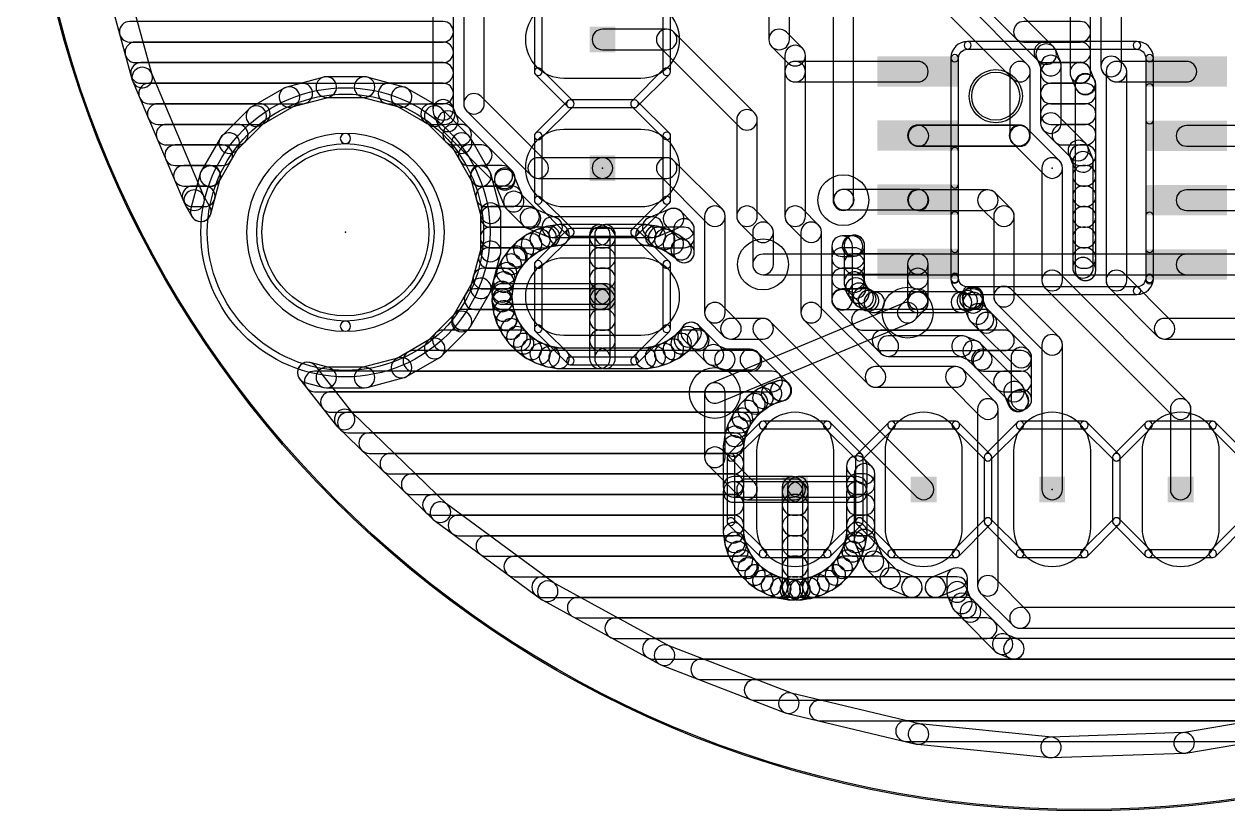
# Model space of a CAD drawing. Extents: x 0.6 to 42.5, y 1.3 to 43.2.
# Drawn here: x 0.63 to 24.43, y 1.27 to 16.81 of the extents above; entities that cross this region are included whole.
import ezdxf

# ---------------------------------------------------------------- set-up
doc = ezdxf.new("R2010")
doc.units = 0
for name, color, linetype in [('1', 22, 'CONTINUOUS'), ('16', 175, 'CONTINUOUS'), ('17', 82, 'CONTINUOUS'), ('18', 82, 'CONTINUOUS'), ('20', 7, 'CONTINUOUS'), ('21', 253, 'CONTINUOUS'), ('23', 7, 'CONTINUOUS'), ('39', 22, 'CONTINUOUS'), ('41', 22, 'CONTINUOUS'), ('42', 175, 'CONTINUOUS'), ('51', 253, 'CONTINUOUS')]:
    doc.layers.add(name, color=color, linetype=linetype)

# ---------------------------------------------------------------- blocks, each defined once
blk = doc.blocks.new('RECT')
blk.add_solid([(-0.5, -0.5), (0.5, -0.5), (-0.5, 0.5), (0.5, 0.5)])
blk = doc.blocks.new('LONGP100')
blk.add_lwpolyline([(-0.5, -0.5), (0.5, -0.5, 1), (0.5, 0.5), (-0.5, 0.5, 1)], format="xyb", close=True)
blk = doc.blocks.new('ROUNDV')
blk.add_circle((0, 0), 0.5)

msp = doc.modelspace()

# ---------------------------------------------------------------- linework, layer by layer
at = {"layer": '1'}
for points in [[(15.7607, 16.51), (15.7607, 19.555, 1), (15.3543, 19.555), (15.3543, 16.51, 1)], [(21.9193, 19.685), (21.9193, 15.9775, 1), (22.3257, 15.9775), (22.3257, 19.685, 1)], [(21.3097, 18.5286), (21.3097, 15.8562, 1), (21.7161, 15.8562), (21.7161, 18.5286, 1)], [(3.1633, 15.8122), (2.4675, 18.352, 1), (2.0756, 18.2447), (2.7713, 15.7048, 1)], [(8.7122, 18.2188), (8.7122, 15.1187, 1), (9.1186, 15.1187), (9.1186, 18.2188, 1)], [(9.7282, 15.24), (9.7282, 18.095, 1), (9.3218, 18.095), (9.3218, 15.24, 1)], [(20.9805, 16.364), (19.7105, 17.634, 1), (19.4231, 17.3466), (20.6931, 16.0766, 1)], [(20.4637, 16.0187), (19.1937, 17.2887, 1), (18.9063, 17.0013), (20.1763, 15.7313, 1)], [(2.7197, 16.4592), (8.9154, 16.4592, 1), (8.9154, 16.8656), (2.7197, 16.8656, 1)], [(13.335, 16.7132), (12.065, 16.7132, 1), (12.065, 16.3068), (13.335, 16.3068, 1)], [(15.0662, 15.0662), (13.4787, 16.6537, 1), (13.1913, 16.3663), (14.7788, 14.7788, 1)], [(16.0187, 16.3362), (15.7012, 16.6537, 1), (15.4138, 16.3663), (15.7313, 16.0488, 1)], [(20.3947, 16.4592), (21.5129, 16.4592, 1), (21.5129, 16.8656), (20.3947, 16.8656, 1)], [(2.831, 16.0528), (8.9154, 16.0528, 1), (8.9154, 16.4592), (2.831, 16.4592, 1)], [(20.8011, 16.0528), (21.5129, 16.0528, 1), (21.5129, 16.4592), (20.8011, 16.4592, 1)], [(21.1173, 16.074), (21.0245, 16.2981, 1), (20.6491, 16.1425), (20.7419, 15.9185, 1)], [(16.0782, 15.875), (16.0782, 16.1925, 1), (15.6718, 16.1925), (15.6718, 15.875, 1)], [(21.1328, 14.8575), (21.1328, 15.9963, 1), (20.7264, 15.9963), (20.7264, 14.8575, 1)], [(2.9423, 15.6464), (8.9154, 15.6464, 1), (8.9154, 16.0528), (2.9423, 16.0528, 1)], [(4.1824, 13.4133), (3.1544, 15.8378, 1), (2.7802, 15.6792), (3.8083, 13.2547, 1)], [(16.0782, 13.0175), (16.0782, 15.875, 1), (15.6718, 15.875), (15.6718, 13.0175, 1)], [(18.301, 16.0782), (15.875, 16.0782, 1), (15.875, 15.6718), (18.301, 15.6718, 1)], [(20.5232, 14.605), (20.5232, 15.875, 1), (20.1168, 15.875), (20.1168, 14.605, 1)], [(20.9296, 15.6464), (21.5157, 15.6464, 1), (21.5157, 16.0528), (20.9296, 16.0528, 1)], [(21.3252, 15.7785), (21.418, 15.5544, 1), (21.7934, 15.7099), (21.7006, 15.934, 1)], [(21.9788, 15.8338), (22.0813, 15.7313, 1), (22.3687, 16.0187), (22.2662, 16.1212, 1)], [(23.609, 16.0782), (22.225, 16.0782, 1), (22.225, 15.6718), (23.609, 15.6718, 1)], [(22.4282, 11.7475), (22.4282, 15.875, 1), (22.0218, 15.875), (22.0218, 11.7475, 1)], [(6.5545, 15.7665), (5.8246, 15.5709, 1), (5.9297, 15.1783), (6.6597, 15.3739, 1)], [(7.3629, 15.7734), (6.6071, 15.7734, 1), (6.6071, 15.367), (7.3629, 15.367, 1)], [(8.1454, 15.5709), (7.4155, 15.7665, 1), (7.3103, 15.3739), (8.0403, 15.1783, 1)], [(21.462, 15.4885), (21.4717, 15.4788, 1), (21.7591, 15.7662), (21.7494, 15.7759, 1)], [(21.4122, 15.6225), (21.4122, 11.9492, 1), (21.8186, 11.9492), (21.8186, 15.6225, 1)], [(3.101, 15.24), (6.1332, 15.24, 1), (6.1332, 15.6464), (3.101, 15.6464, 1)], [(5.7755, 15.5506), (5.1211, 15.1727, 1), (5.3243, 14.8208), (5.9787, 15.1986, 1)], [(7.8368, 15.24), (8.9154, 15.24, 1), (8.9154, 15.6464), (7.8368, 15.6464, 1)], [(8.8489, 15.1727), (8.1945, 15.5506, 1), (7.9913, 15.1986), (8.6457, 14.8208, 1)], [(20.9296, 15.24), (21.6154, 15.24, 1), (21.6154, 15.6464), (20.9296, 15.6464, 1)], [(3.2733, 14.8336), (5.2921, 14.8336, 1), (5.2921, 15.24), (3.2733, 15.24, 1)], [(8.6779, 14.8336), (8.9493, 14.8336, 1), (8.9493, 15.24), (8.6779, 15.24, 1)], [(8.7277, 15.041), (8.8205, 14.8169, 1), (9.1959, 14.9724), (9.1031, 15.1965, 1)], [(10.9387, 14.1137), (9.6687, 15.3837, 1), (9.3813, 15.0963), (10.6513, 13.8263, 1)], [(20.9296, 14.8336), (21.6154, 14.8336, 1), (21.6154, 15.24), (20.9296, 15.24, 1)], [(5.079, 15.1404), (4.5446, 14.606, 1), (4.832, 14.3187), (5.3663, 14.853, 1)], [(9.4254, 14.606), (8.891, 15.1404, 1), (8.6037, 14.853), (9.138, 14.3187, 1)], [(8.8645, 14.751), (9.9909, 13.6246, 1), (10.2783, 13.912), (9.1519, 15.0384, 1)], [(15.1257, 13.0175), (15.1257, 14.9225, 1), (14.7193, 14.9225), (14.7193, 13.0175, 1)], [(21.6155, 14.459), (21.0733, 15.0012, 1), (20.7859, 14.7138), (21.3281, 14.1716, 1)], [(3.4456, 14.4272), (4.8563, 14.4272, 1), (4.8563, 14.8336), (3.4456, 14.8336, 1)], [(9.1137, 14.4272), (9.2725, 14.4272, 1), (9.2725, 14.8336), (9.1137, 14.8336, 1)], [(18.4547, 14.7487), (18.4447, 14.7587, 1), (18.1573, 14.4713), (18.1673, 14.4613, 1)], [(18.301, 14.4118), (20.31, 14.4118, 1), (20.31, 14.8182), (18.301, 14.8182, 1)], [(20.32, 14.8082), (18.311, 14.8082, 1), (18.311, 14.4018), (20.32, 14.4018, 1)], [(20.1663, 14.4713), (20.1763, 14.4613, 1), (20.4637, 14.7487), (20.4537, 14.7587, 1)], [(21.0987, 14.1137), (20.4637, 14.7487, 1), (20.1763, 14.4613), (20.8113, 13.8263, 1)], [(21.1567, 14.4272), (21.6154, 14.4272, 1), (21.6154, 14.8336), (21.1567, 14.8336, 1)], [(23.609, 14.4018), (24.765, 14.4018, 1), (24.765, 14.8082), (23.609, 14.8082, 1)], [(4.5123, 14.5639), (4.1344, 13.9095, 1), (4.4864, 13.7063), (4.8642, 14.3607, 1)], [(9.8356, 13.9095), (9.4577, 14.5639, 1), (9.1058, 14.3607), (9.4836, 13.7063, 1)], [(21.7523, 14.169), (21.6595, 14.3931, 1), (21.2841, 14.2375), (21.3769, 14.0135, 1)], [(3.618, 14.0208), (4.5507, 14.0208, 1), (4.5507, 14.4272), (3.618, 14.4272, 1)], [(9.4193, 14.0208), (9.6789, 14.0208, 1), (9.6789, 14.4272), (9.4193, 14.4272, 1)], [(21.5096, 14.0208), (21.6154, 14.0208, 1), (21.6154, 14.4272), (21.5096, 14.4272, 1)], [(21.7678, 12), (21.7678, 14.0913, 1), (21.3614, 14.0913), (21.3614, 12, 1)], [(12.065, 14.1732), (10.795, 14.1732, 1), (10.795, 13.7668), (12.065, 13.7668, 1)], [(13.335, 14.1732), (12.065, 14.1732, 1), (12.065, 13.7668), (13.335, 13.7668, 1)], [(14.4312, 13.1612), (13.4787, 14.1137, 1), (13.1913, 13.8263), (14.1438, 12.8738, 1)], [(21.1582, 11.7475), (21.1582, 13.97, 1), (20.7518, 13.97), (20.7518, 11.7475, 1)], [(3.7903, 13.6144), (4.316, 13.6144, 1), (4.316, 14.0208), (3.7903, 14.0208, 1)], [(4.1141, 13.8604), (3.9286, 13.168, 1), (4.3211, 13.0628), (4.5067, 13.7553, 1)], [(9.654, 13.6144), (10.0853, 13.6144, 1), (10.0853, 14.0208), (9.654, 14.0208, 1)], [(10.0515, 13.1305), (9.8559, 13.8604, 1), (9.4633, 13.7553), (9.6589, 13.0253, 1)], [(9.9314, 13.7683), (9.9314, 13.7376, 1), (10.3378, 13.7376), (10.3378, 13.7683, 1)], [(9.9469, 13.6598), (10.1247, 13.2304, 1), (10.5002, 13.3859), (10.3223, 13.8153, 1)], [(21.5646, 13.6144), (21.6154, 13.6144, 1), (21.6154, 14.0208), (21.5646, 14.0208, 1)], [(3.9626, 13.208), (4.2041, 13.208, 1), (4.2041, 13.6144), (3.9626, 13.6144, 1)], [(9.7659, 13.208), (10.2698, 13.208, 1), (10.2698, 13.6144), (9.7659, 13.6144, 1)], [(21.5646, 13.208), (21.6154, 13.208, 1), (21.6154, 13.6144), (21.5646, 13.6144, 1)], [(4.2997, 13.2189), (4.1702, 13.4376, 1), (3.8205, 13.2305), (3.95, 13.0118, 1)], [(10.1688, 13.1645), (10.4975, 12.8358, 1), (10.7848, 13.1232), (10.4562, 13.4518, 1)], [(16.6938, 13.4887), (16.6838, 13.4787, 1), (16.9712, 13.1913), (16.9812, 13.2013, 1)], [(18.301, 13.5482), (16.8375, 13.5482, 1), (16.8375, 13.1418), (18.301, 13.1418, 1)], [(18.4547, 13.4787), (18.4447, 13.4887, 1), (18.1573, 13.2013), (18.1673, 13.1913, 1)], [(19.685, 13.5382), (18.311, 13.5382, 1), (18.311, 13.1318), (19.685, 13.1318, 1)], [(20.1462, 13.1612), (19.8287, 13.4787, 1), (19.5413, 13.1913), (19.8588, 12.8738, 1)], [(23.609, 13.1318), (28.2575, 13.1318, 1), (28.2575, 13.5382), (23.609, 13.5382, 1)], [(10.0584, 12.3221), (10.0584, 13.0779, 1), (9.652, 13.0779), (9.652, 12.3221, 1)], [(9.8552, 12.8016), (10.6158, 12.8016, 1), (10.6158, 13.208), (9.8552, 13.208, 1)], [(10.5634, 12.7917), (10.9928, 12.6139, 1), (11.1483, 12.9893), (10.7189, 13.1672, 1)], [(13.1372, 12.6139), (13.5486, 12.7843, 1), (13.3931, 13.1598), (12.9816, 12.9893, 1)], [(13.3272, 12.8283), (13.5342, 12.6213, 1), (13.8216, 12.9087), (13.6145, 13.1157, 1)], [(14.4907, 11.1125), (14.4907, 13.0175, 1), (14.0843, 13.0175), (14.0843, 11.1125, 1)], [(15.3837, 12.8437), (15.0662, 13.1612, 1), (14.7788, 12.8738), (15.0963, 12.5563, 1)], [(16.3362, 12.8437), (16.0187, 13.1612, 1), (15.7313, 12.8738), (16.0488, 12.5563, 1)], [(20.2057, 11.43), (20.2057, 13.0175, 1), (19.7993, 13.0175), (19.7993, 11.43, 1)], [(21.5646, 12.8016), (21.6154, 12.8016, 1), (21.6154, 13.208), (21.5646, 13.208, 1)], [(11.1753, 12.8499), (10.9857, 12.8199, 1), (11.0493, 12.4185), (11.2388, 12.4485, 1)], [(11.0706, 12.5984), (13.0594, 12.5984, 1), (13.0594, 13.0048), (11.0706, 13.0048, 1)], [(12.0142, 12.8524), (11.207, 12.8524, 1), (11.207, 12.446), (12.0142, 12.446, 1)], [(12.2174, 11.4808), (12.2174, 12.6492, 1), (11.811, 12.6492), (11.811, 11.4808, 1)], [(12.923, 12.8524), (12.1158, 12.8524, 1), (12.1158, 12.446), (12.923, 12.446, 1)], [(11.9126, 12.6492), (11.9126, 11.4808, 1), (12.319, 11.4808), (12.319, 12.6492, 1)], [(13.1443, 12.8199), (12.9547, 12.8499, 1), (12.8912, 12.4485), (13.0807, 12.4185, 1)], [(13.4747, 12.765), (13.4747, 12.3033, 1), (13.8811, 12.3033), (13.8811, 12.765, 1)], [(15.4432, 12.065), (15.4432, 12.7, 1), (15.0368, 12.7), (15.0368, 12.065, 1)], [(16.3957, 11.1125), (16.3957, 12.7, 1), (15.9893, 12.7), (15.9893, 11.1125, 1)], [(9.8552, 12.3952), (10.9536, 12.3952, 1), (10.9536, 12.8016), (9.8552, 12.8016, 1)], [(10.5446, 12.6371), (10.3893, 12.5243, 1), (10.6282, 12.1956), (10.7834, 12.3084, 1)], [(10.7427, 12.7409), (10.5717, 12.6538, 1), (10.7563, 12.2917), (10.9272, 12.3788, 1)], [(10.9547, 12.8124), (10.7722, 12.7531, 1), (10.8978, 12.3666), (11.0803, 12.4259, 1)], [(12.0142, 12.3952), (12.1158, 12.3952, 1), (12.1158, 12.8016), (12.0142, 12.8016, 1)], [(13.3578, 12.7531), (13.1753, 12.8124, 1), (13.0497, 12.4259), (13.2322, 12.3666, 1)], [(13.1764, 12.3952), (13.6779, 12.3952, 1), (13.6779, 12.8016), (13.1764, 12.8016, 1)], [(13.5582, 12.6538), (13.3873, 12.7409, 1), (13.2028, 12.3788), (13.3737, 12.2917, 1)], [(13.7407, 12.5243), (13.5854, 12.6371, 1), (13.3466, 12.3084), (13.5018, 12.1956, 1)], [(17.0053, 11.365), (17.0053, 12.4254, 1), (16.5989, 12.4254), (16.5989, 11.365, 1)], [(16.8021, 12.2222), (17.0084, 12.2222, 1), (17.0084, 12.6286), (16.8021, 12.6286, 1)], [(17.0862, 12.2377), (17.123, 12.2529, 1), (16.9675, 12.6284), (16.9307, 12.6131, 1)], [(16.849, 12.4933), (16.8475, 12.4878, 1), (17.2401, 12.3826), (17.2415, 12.3881, 1)], [(16.8406, 12.4352), (16.8406, 12.075, 1), (17.247, 12.075), (17.247, 12.4352, 1)], [(21.5646, 12.3952), (21.6154, 12.3952, 1), (21.6154, 12.8016), (21.5646, 12.8016, 1)], [(9.8559, 11.5396), (10.0515, 12.2695, 1), (9.6589, 12.3747), (9.4633, 11.6447, 1)], [(9.8203, 11.9888), (10.3496, 11.9888, 1), (10.3496, 12.3952), (9.8203, 12.3952, 1)], [(10.2087, 12.3437), (10.0959, 12.1884, 1), (10.4246, 11.9496), (10.5374, 12.1048, 1)], [(10.3651, 12.5036), (10.2294, 12.3679, 1), (10.5167, 12.0806), (10.6524, 12.2163, 1)], [(12.0142, 11.9888), (12.1158, 11.9888, 1), (12.1158, 12.3952), (12.0142, 12.3952, 1)], [(13.8216, 12.447), (13.7649, 12.5036, 1), (13.4776, 12.2163), (13.5342, 12.1596, 1)], [(16.8021, 11.9888), (17.0438, 11.9888, 1), (17.0438, 12.3952), (16.8021, 12.3952, 1)], [(21.5646, 11.9888), (21.6154, 11.9888, 1), (21.6154, 12.3952), (21.5646, 12.3952, 1)], [(10.0792, 12.1612), (9.9921, 11.9903, 1), (10.3542, 11.8058), (10.4413, 11.9767, 1)], [(17.0438, 11.8718), (18.301, 11.8718, 1), (18.301, 12.2782), (17.0438, 12.2782, 1)], [(18.301, 12.2782), (17.0438, 12.2782, 1), (17.0438, 11.8718), (18.301, 11.8718, 1)], [(16.8406, 12.075), (16.8406, 11.7148, 1), (17.247, 11.7148), (17.247, 12.075, 1)], [(18.0978, 12.075), (18.0978, 12.075, 1), (18.5042, 12.075), (18.5042, 12.075, 1)], [(18.5042, 11.3178), (18.5042, 12.075, 1), (18.0978, 12.075), (18.0978, 11.3178, 1)], [(18.301, 11.8718), (18.301, 11.8718, 1), (18.301, 12.2782), (18.301, 12.2782, 1)], [(18.0978, 12.075), (18.0978, 11.3178, 1), (18.5042, 11.3178), (18.5042, 12.075, 1)], [(18.5042, 11.316), (18.5042, 12.075, 1), (18.0978, 12.075), (18.0978, 11.316, 1)], [(21.7591, 12.0929), (21.7083, 12.1437, 1), (21.4209, 11.8563), (21.4717, 11.8055, 1)], [(23.609, 11.8618), (26.3525, 11.8618, 1), (26.3525, 12.2682), (23.609, 12.2682, 1)], [(9.7114, 11.5824), (10.1366, 11.5824, 1), (10.1366, 11.9888), (9.7114, 11.9888, 1)], [(9.9131, 11.7473), (9.8831, 11.5577, 1), (10.2845, 11.4942), (10.3145, 11.6837, 1)], [(9.9799, 11.9608), (9.9206, 11.7783, 1), (10.3071, 11.6527), (10.3664, 11.8352, 1)], [(12.0142, 11.5824), (12.1158, 11.5824, 1), (12.1158, 11.9888), (12.0142, 11.9888, 1)], [(16.8021, 11.5824), (17.0438, 11.5824, 1), (17.0438, 11.9888), (16.8021, 11.9888, 1)], [(16.8475, 11.6622), (16.8787, 11.5459, 1), (17.2712, 11.6511), (17.2401, 11.7674, 1)], [(18.301, 11.5824), (18.301, 11.5824, 1), (18.301, 11.9888), (18.301, 11.9888, 1)], [(23.6387, 9.3512), (21.0987, 11.8912, 1), (20.8113, 11.6038), (23.3513, 9.0638, 1)], [(23.3212, 10.9387), (22.3687, 11.8912, 1), (22.0813, 11.6038), (23.0338, 10.6513, 1)], [(9.4577, 10.8361), (9.8356, 11.4905, 1), (9.4836, 11.6937), (9.1058, 11.0393, 1)], [(9.8806, 11.526), (9.8806, 11.4808, 1), (10.287, 11.4808), (10.287, 11.5259, 1)], [(10.0838, 11.2776), (12.0142, 11.2776, 1), (12.0142, 11.684), (10.0838, 11.684, 1)], [(12.1158, 11.684), (12.0142, 11.684, 1), (12.0142, 11.2776), (12.1158, 11.2776, 1)], [(11.811, 11.4808), (11.811, 11.3792, 1), (12.2174, 11.3792), (12.2174, 11.4808, 1)], [(16.899, 11.4969), (16.9592, 11.3927, 1), (17.3111, 11.5959), (17.2509, 11.7001, 1)], [(16.9915, 11.3506), (17.0766, 11.2655, 1), (17.364, 11.5528), (17.2788, 11.638, 1)], [(9.5367, 11.176), (12.0142, 11.176, 1), (12.0142, 11.5824), (9.5367, 11.5824, 1)], [(12.0142, 11.5824), (10.0838, 11.5824, 1), (10.0838, 11.176), (12.0142, 11.176, 1)], [(9.8806, 11.3792), (9.8806, 11.334, 1), (10.287, 11.334), (10.287, 11.3792, 1)], [(9.8831, 11.3023), (9.9131, 11.1127, 1), (10.3145, 11.1763), (10.2845, 11.3658, 1)], [(12.2174, 10.2108), (12.2174, 11.3792, 1), (11.811, 11.3792), (11.811, 10.2108, 1)], [(12.0142, 11.176), (12.1158, 11.176, 1), (12.1158, 11.5824), (12.0142, 11.5824, 1)], [(11.9126, 11.3792), (11.9126, 10.2108, 1), (12.319, 10.2108), (12.319, 11.3792, 1)], [(16.8021, 11.176), (17.2721, 11.176, 1), (17.2721, 11.5824), (16.8021, 11.5824, 1)], [(17.8587, 10.5958), (16.9458, 11.5087, 1), (16.6584, 11.2213), (17.5713, 10.3084, 1)], [(17.1187, 11.2332), (17.2229, 11.173, 1), (17.4261, 11.5249), (17.3219, 11.5851, 1)], [(17.2719, 11.1527), (17.3882, 11.1215, 1), (17.4934, 11.5141), (17.3771, 11.5452, 1)], [(17.4408, 11.1146), (18.301, 11.1146, 1), (18.301, 11.521), (17.4408, 11.521, 1)], [(18.2412, 10.9688), (18.4447, 11.1723, 1), (18.1573, 11.4597), (17.9538, 11.2562, 1)], [(18.301, 11.176), (18.301, 11.176, 1), (18.301, 11.5824), (18.301, 11.5824, 1)], [(18.301, 11.1146), (19.1612, 11.1146, 1), (19.1612, 11.521), (18.301, 11.521, 1)], [(19.2138, 11.1215), (19.3301, 11.1527, 1), (19.2249, 11.5452), (19.1086, 11.5141, 1)], [(19.3791, 11.173), (19.4833, 11.2332, 1), (19.2801, 11.5851), (19.1759, 11.5249, 1)], [(19.3299, 11.176), (19.3929, 11.176, 1), (19.3929, 11.5824), (19.3299, 11.5824, 1)], [(19.5254, 11.2655), (19.5366, 11.2767, 1), (19.2492, 11.564), (19.238, 11.5528, 1)], [(19.1897, 11.4203), (19.1897, 11.3087, 1), (19.5961, 11.3087), (19.5961, 11.4203, 1)], [(19.2052, 11.231), (19.298, 11.0069, 1), (19.6734, 11.1624), (19.5806, 11.3865, 1)], [(21.0987, 10.6212), (20.1462, 11.5737, 1), (19.8588, 11.2863), (20.8113, 10.3338, 1)], [(9.9206, 11.0817), (9.9799, 10.8992, 1), (10.3664, 11.0248), (10.3071, 11.2073, 1)], [(14.7487, 10.9387), (14.4312, 11.2562, 1), (14.1438, 10.9688), (14.4613, 10.6513, 1)], [(17.6062, 9.9862), (16.3362, 11.2562, 1), (16.0488, 10.9688), (17.3188, 9.6988, 1)], [(19.342, 10.941), (19.5135, 10.7695, 1), (19.8009, 11.0569), (19.6294, 11.2284, 1)], [(8.891, 10.2596), (9.4254, 10.794, 1), (9.138, 11.0813), (8.6037, 10.547, 1)], [(9.302, 10.7696), (10.1696, 10.7696, 1), (10.1696, 11.176), (9.302, 11.176, 1)], [(9.9921, 10.8697), (10.0792, 10.6987, 1), (10.4413, 10.8833), (10.3542, 11.0542, 1)], [(10.0959, 10.6716), (10.2087, 10.5163, 1), (10.5374, 10.7552), (10.4246, 10.9104, 1)], [(12.0142, 10.7696), (12.1158, 10.7696, 1), (12.1158, 11.176), (12.0142, 11.176, 1)], [(15.24, 10.9982), (14.605, 10.9982, 1), (14.605, 10.5918), (15.24, 10.5918, 1)], [(18.5587, 7.7637), (15.3837, 10.9387, 1), (15.0963, 10.6513), (18.2713, 7.4763, 1)], [(17.1943, 10.7696), (19.5976, 10.7696, 1), (19.5976, 11.176), (17.1943, 11.176, 1)], [(19.5135, 10.7695), (20.2017, 10.0813, 1), (20.4891, 10.3687), (19.8009, 11.0569, 1)], [(30.1625, 10.9982), (23.1775, 10.9982, 1), (23.1775, 10.5918), (30.1625, 10.5918, 1)], [(8.9105, 10.3632), (10.4424, 10.3632, 1), (10.4424, 10.7696), (8.9105, 10.7696, 1)], [(10.2294, 10.4921), (10.3651, 10.3564, 1), (10.6524, 10.6437), (10.5167, 10.7794, 1)], [(12.0142, 10.3632), (12.1158, 10.3632, 1), (12.1158, 10.7696), (12.0142, 10.7696, 1)], [(13.7649, 10.3564), (13.9006, 10.4921, 1), (13.6133, 10.7794), (13.4776, 10.6437, 1)], [(13.6876, 10.3632), (13.9715, 10.3632, 1), (13.9715, 10.7696), (13.6876, 10.7696, 1)], [(13.9213, 10.5163), (13.9824, 10.6004, 1), (13.6537, 10.8393), (13.5926, 10.7552, 1)], [(13.6744, 10.5762), (13.7985, 10.452, 1), (14.0859, 10.7394), (13.9617, 10.8635, 1)], [(13.7985, 10.452), (14.116, 10.1345, 1), (14.4034, 10.4219), (14.0859, 10.7394, 1)], [(17.6007, 10.3632), (20.004, 10.3632, 1), (20.004, 10.7696), (17.6007, 10.7696, 1)], [(8.1945, 9.8494), (8.8489, 10.2273, 1), (8.6457, 10.5792), (7.9913, 10.2014, 1)], [(10.3893, 10.3357), (10.5446, 10.2229, 1), (10.7834, 10.5516), (10.6282, 10.6644, 1)], [(10.5717, 10.2062), (10.7427, 10.1191, 1), (10.9272, 10.4812), (10.7563, 10.5683, 1)], [(10.7722, 10.1069), (10.9547, 10.0476, 1), (11.0803, 10.4341), (10.8978, 10.4934, 1)], [(13.1753, 10.0476), (13.3578, 10.1069, 1), (13.2322, 10.4934), (13.0497, 10.4341, 1)], [(13.3873, 10.1191), (13.5582, 10.2062, 1), (13.3737, 10.5683), (13.2028, 10.4812, 1)], [(13.5854, 10.2229), (13.7407, 10.3357, 1), (13.5018, 10.6644), (13.3466, 10.5516, 1)], [(14.1819, 10.0905), (14.406, 9.9977, 1), (14.5615, 10.3731), (14.3374, 10.4659, 1)], [(19.1713, 10.6553), (17.715, 10.6553, 1), (17.715, 10.2489), (19.1713, 10.2489, 1)], [(19.4731, 10.547), (19.249, 10.6398, 1), (19.0935, 10.2644), (19.3175, 10.1716, 1)], [(19.7105, 10.3315), (19.539, 10.503, 1), (19.2516, 10.2156), (19.4231, 10.0441, 1)], [(21.1582, 7.62), (21.1582, 10.4775, 1), (20.7518, 10.4775), (20.7518, 7.62, 1)], [(8.326, 9.9568), (15.0129, 9.9568, 1), (15.0129, 10.3632), (8.326, 10.3632, 1)], [(10.9857, 10.0401), (11.1753, 10.0101, 1), (11.2388, 10.4115), (11.0493, 10.4415, 1)], [(11.207, 10.0076), (12.0142, 10.0076, 1), (12.0142, 10.414), (11.207, 10.414, 1)], [(12.1158, 10.0076), (12.923, 10.0076, 1), (12.923, 10.414), (12.1158, 10.414, 1)], [(12.9547, 10.0101), (13.1443, 10.0401, 1), (13.0807, 10.4415), (12.8912, 10.4115, 1)], [(14.4837, 9.9822), (14.9875, 9.9822, 1), (14.9875, 10.3886), (14.4837, 10.3886, 1)], [(14.8438, 10.0417), (15.4564, 9.4292, 1), (15.7437, 9.7165), (15.1312, 10.3291, 1)], [(20.3455, 9.6965), (19.7105, 10.3315, 1), (19.4231, 10.0441), (20.0581, 9.4091, 1)], [(19.5946, 9.9568), (20.3454, 9.9568, 1), (20.3454, 10.3632), (19.5946, 10.3632, 1)], [(20.1422, 10.225), (20.1422, 9.3942, 1), (20.5486, 9.3942), (20.5486, 10.225, 1)], [(7.1289, 9.1274), (6.3965, 10.0549, 1), (6.0776, 9.803), (6.81, 8.8756, 1)], [(6.1845, 9.7327), (6.5545, 9.6335, 1), (6.6597, 10.0261), (6.2896, 10.1252, 1)], [(6.6071, 9.6266), (7.3629, 9.6266, 1), (7.3629, 10.033), (6.6071, 10.033, 1)], [(7.4155, 9.6335), (8.1454, 9.8291, 1), (8.0403, 10.2217), (7.3103, 10.0261, 1)], [(19.05, 10.0457), (17.4625, 10.0457, 1), (17.4625, 9.6393), (19.05, 9.6393, 1)], [(19.8287, 9.3512), (19.1937, 9.9862, 1), (18.9063, 9.6988), (19.5413, 9.0638, 1)], [(6.3755, 9.5504), (15.4193, 9.5504, 1), (15.4193, 9.9568), (6.3755, 9.9568, 1)], [(15.5267, 9.7644), (15.3442, 9.7051, 1), (15.4698, 9.3186), (15.6523, 9.3779, 1)], [(15.5683, 9.7735), (15.5578, 9.7719, 1), (15.6212, 9.3705), (15.6318, 9.3721, 1)], [(20.001, 9.5504), (20.3454, 9.5504, 1), (20.3454, 9.9568), (20.001, 9.9568, 1)], [(6.6965, 9.144), (15.1293, 9.144, 1), (15.1293, 9.5504), (6.6965, 9.5504, 1)], [(14.4907, 8.255), (14.4907, 9.525, 1), (14.0843, 9.525), (14.0843, 8.255, 1)], [(15.1166, 9.5891), (14.9613, 9.4763, 1), (15.2002, 9.1476), (15.3554, 9.2604, 1)], [(15.3147, 9.6929), (15.1437, 9.6058, 1), (15.3283, 9.2437), (15.4992, 9.3308, 1)], [(20.4691, 9.4385), (20.3895, 9.6306, 1), (20.0141, 9.475), (20.0936, 9.283, 1)], [(20.1494, 9.5162), (20.1377, 9.5044, 1), (20.4251, 9.2171), (20.4369, 9.2289, 1)], [(20.2676, 9.5819), (20.2154, 9.5603, 1), (20.3709, 9.1848), (20.4232, 9.2064, 1)], [(14.7807, 9.2957), (14.6679, 9.1404, 1), (14.9966, 8.9016), (15.1094, 9.0568, 1)], [(14.9371, 9.4556), (14.8014, 9.3199, 1), (15.0887, 9.0326), (15.2244, 9.1683, 1)], [(19.8882, 5.715), (19.8882, 9.2075, 1), (19.4818, 9.2075), (19.4818, 5.715, 1)], [(23.6982, 7.62), (23.6982, 9.2075, 1), (23.2918, 9.2075), (23.2918, 7.62, 1)], [(9.0037, 7.3168), (7.1107, 9.1476, 1), (6.8282, 8.8554), (8.7212, 7.0247, 1)], [(7.0322, 8.7376), (14.7914, 8.7376, 1), (14.7914, 9.144), (7.0322, 9.144, 1)], [(14.5519, 8.9128), (14.4926, 8.7303, 1), (14.8791, 8.6047), (14.9384, 8.7872, 1)], [(14.6512, 9.1132), (14.5641, 8.9423, 1), (14.9262, 8.7578), (15.0133, 8.9287, 1)], [(14.4851, 8.6993), (14.4551, 8.5097, 1), (14.8565, 8.4462), (14.8865, 8.6357, 1)], [(7.4524, 8.3312), (14.6647, 8.3312, 1), (14.6647, 8.7376), (7.4524, 8.7376, 1)], [(14.4526, 8.478), (14.4526, 7.6708, 1), (14.859, 7.6708), (14.859, 8.478, 1)], [(7.8727, 7.9248), (14.6558, 7.9248, 1), (14.6558, 8.3312), (7.8727, 8.3312, 1)], [(15.0662, 7.7637), (14.4312, 8.3987, 1), (14.1438, 8.1113), (14.7788, 7.4763, 1)], [(17.2974, 7.6708), (17.2974, 8.0787, 1), (16.891, 8.0787), (16.891, 7.6708, 1)], [(16.9505, 7.935), (17.1029, 7.7826, 1), (17.3903, 8.07), (17.2379, 8.2224, 1)], [(17.0434, 7.9263), (17.0434, 6.6256, 1), (17.4498, 6.6256), (17.4498, 7.9263, 1)], [(8.2929, 7.5184), (14.6558, 7.5184, 1), (14.6558, 7.9248), (8.2929, 7.9248, 1)], [(14.6558, 7.4676), (15.8242, 7.4676, 1), (15.8242, 7.874), (14.6558, 7.874, 1)], [(15.621, 7.6708), (15.621, 7.5692, 1), (16.0274, 7.5692), (16.0274, 7.6708, 1)], [(16.129, 7.5692), (16.129, 7.6708, 1), (15.7226, 7.6708), (15.7226, 7.5692, 1)], [(15.9258, 7.4676), (17.0942, 7.4676, 1), (17.0942, 7.874), (15.9258, 7.874, 1)], [(17.0942, 7.5184), (17.2466, 7.5184, 1), (17.2466, 7.9248), (17.0942, 7.9248, 1)], [(15.8242, 7.7724), (14.6558, 7.7724, 1), (14.6558, 7.366), (15.8242, 7.366, 1)], [(14.4526, 7.5692), (14.4526, 6.762, 1), (14.859, 6.762), (14.859, 7.5692, 1)], [(15.875, 7.8232), (14.9225, 7.8232, 1), (14.9225, 7.4168), (15.875, 7.4168, 1)], [(16.0274, 5.6388), (16.0274, 7.5692, 1), (15.621, 7.5692), (15.621, 5.6388, 1)], [(15.8242, 7.366), (15.9258, 7.366, 1), (15.9258, 7.7724), (15.8242, 7.7724, 1)], [(15.7226, 7.5692), (15.7226, 5.6388, 1), (16.129, 5.6388), (16.129, 7.5692, 1)], [(17.0942, 7.7724), (15.9258, 7.7724, 1), (15.9258, 7.366), (17.0942, 7.366, 1)], [(17.2974, 6.762), (17.2974, 7.5692, 1), (16.891, 7.5692), (16.891, 6.762, 1)], [(8.7131, 7.112), (14.6558, 7.112, 1), (14.6558, 7.5184), (8.7131, 7.5184, 1)], [(15.8242, 7.112), (15.9258, 7.112, 1), (15.9258, 7.5184), (15.8242, 7.5184, 1)], [(17.0942, 7.112), (17.2466, 7.112, 1), (17.2466, 7.5184), (17.0942, 7.5184, 1)], [(11.1031, 5.7723), (8.983, 7.3343, 1), (8.7419, 7.0072), (10.862, 5.4451, 1)], [(9.218, 6.7056), (14.6558, 6.7056, 1), (14.6558, 7.112), (9.218, 7.112, 1)], [(14.4551, 6.7303), (14.4851, 6.5407, 1), (14.8865, 6.6043), (14.8565, 6.7938, 1)], [(15.8242, 6.7056), (15.9258, 6.7056, 1), (15.9258, 7.112), (15.8242, 7.112, 1)], [(17.2649, 6.5407), (17.2949, 6.7303, 1), (16.8935, 6.7938), (16.8635, 6.6043, 1)], [(17.0942, 6.7056), (17.2466, 6.7056, 1), (17.2466, 7.112), (17.0942, 7.112, 1)], [(9.7695, 6.2992), (14.7086, 6.2992, 1), (14.7086, 6.7056), (9.7695, 6.7056, 1)], [(14.4926, 6.5097), (14.5519, 6.3272, 1), (14.9384, 6.4528), (14.8791, 6.6353, 1)], [(15.8242, 6.2992), (15.9258, 6.2992, 1), (15.9258, 6.7056), (15.8242, 6.7056, 1)], [(17.1981, 6.3272), (17.2574, 6.5097, 1), (16.8709, 6.6353), (16.8116, 6.4528, 1)], [(17.0414, 6.2992), (17.2976, 6.2992, 1), (17.2976, 6.7056), (17.0414, 6.7056, 1)], [(17.0589, 6.5478), (17.2367, 6.1184, 1), (17.6122, 6.2739), (17.4343, 6.7033, 1)], [(14.5641, 6.2977), (14.6512, 6.1267, 1), (15.0133, 6.3113), (14.9262, 6.4822, 1)], [(17.0988, 6.1267), (17.1859, 6.2977, 1), (16.8238, 6.4822), (16.7367, 6.3113, 1)], [(10.3211, 5.8928), (14.9216, 5.8928, 1), (14.9216, 6.2992), (10.3211, 6.2992, 1)], [(14.6679, 6.0996), (14.7807, 5.9443, 1), (15.1094, 6.1832), (14.9966, 6.3384, 1)], [(14.8014, 5.9201), (14.9371, 5.7844, 1), (15.2244, 6.0717), (15.0887, 6.2074, 1)], [(15.8242, 5.8928), (15.9258, 5.8928, 1), (15.9258, 6.2992), (15.8242, 6.2992, 1)], [(16.8129, 5.7844), (16.9486, 5.9201, 1), (16.6613, 6.2074), (16.5256, 6.0717, 1)], [(16.9693, 5.9443), (17.0821, 6.0996, 1), (16.7534, 6.3384), (16.6406, 6.1832, 1)], [(16.8284, 5.8928), (17.5246, 5.8928, 1), (17.5246, 6.2992), (16.8284, 6.2992, 1)], [(17.2808, 6.0525), (17.6095, 5.7238, 1), (17.8968, 6.0112), (17.5682, 6.3398, 1)], [(14.9613, 5.7637), (15.1166, 5.6509, 1), (15.3554, 5.9796), (15.2002, 6.0924, 1)], [(15.1437, 5.6342), (15.3147, 5.5471, 1), (15.4992, 5.9092), (15.3283, 5.9963, 1)], [(16.4353, 5.5471), (16.6062, 5.6342, 1), (16.4217, 5.9963), (16.2508, 5.9092, 1)], [(16.6334, 5.6509), (16.7887, 5.7637, 1), (16.5498, 6.0924), (16.3946, 5.9796, 1)], [(17.6754, 5.6797), (18.1048, 5.5019, 1), (18.2603, 5.8773), (17.8309, 6.0552, 1)], [(18.7252, 5.5019), (19.1532, 5.6791, 1), (18.9976, 6.0546), (18.5696, 5.8773, 1)], [(18.8722, 5.8669), (18.8722, 5.5937, 1), (19.2786, 5.5937), (19.2786, 5.8669, 1)], [(10.8727, 5.4864), (15.5255, 5.4864, 1), (15.5255, 5.8928), (10.8727, 5.8928, 1)], [(13.3896, 4.5213), (11.0802, 5.7869, 1), (10.8849, 5.4305), (13.1943, 4.1649, 1)], [(15.3442, 5.5349), (15.5267, 5.4756, 1), (15.6523, 5.8621), (15.4698, 5.9214, 1)], [(15.5577, 5.4681), (15.7473, 5.4381, 1), (15.8108, 5.8395), (15.6213, 5.8695, 1)], [(15.779, 5.4356), (15.8242, 5.4356, 1), (15.8242, 5.842), (15.7791, 5.842, 1)], [(15.8242, 5.4864), (15.9258, 5.4864, 1), (15.9258, 5.8928), (15.8242, 5.8928, 1)], [(15.9258, 5.4356), (15.971, 5.4356, 1), (15.971, 5.842), (15.9258, 5.842, 1)], [(16.0027, 5.4381), (16.1923, 5.4681, 1), (16.1287, 5.8695), (15.9392, 5.8395, 1)], [(16.2233, 5.4756), (16.4058, 5.5349, 1), (16.2802, 5.9214), (16.0977, 5.8621, 1)], [(16.2244, 5.4864), (18.1826, 5.4864, 1), (18.1826, 5.8928), (16.2244, 5.8928, 1)], [(18.1826, 5.4864), (18.6474, 5.4864, 1), (18.6474, 5.8928), (18.1826, 5.8928, 1)], [(18.6474, 5.4864), (19.0754, 5.4864, 1), (19.0754, 5.8928), (18.6474, 5.8928, 1)], [(18.8877, 5.516), (18.9805, 5.2919, 1), (19.3559, 5.4474), (19.2631, 5.6715, 1)], [(20.4637, 5.2237), (19.8287, 5.8587, 1), (19.5413, 5.5713), (20.1763, 4.9363, 1)], [(11.5764, 5.08), (19.2547, 5.08, 1), (19.2547, 5.4864), (11.5764, 5.4864, 1)], [(19.0245, 5.226), (19.196, 5.0545, 1), (19.4834, 5.3419), (19.3119, 5.5134, 1)], [(19.196, 5.0545), (19.831, 4.4195, 1), (20.1184, 4.7069), (19.4834, 5.3419, 1)], [(26.67, 5.2832), (20.32, 5.2832, 1), (20.32, 4.8768), (26.67, 4.8768, 1)], [(12.318, 4.6736), (19.6611, 4.6736, 1), (19.6611, 5.08), (12.318, 5.08, 1)], [(19.8969, 4.3755), (20.121, 4.2827, 1), (20.2765, 4.6581), (20.0524, 4.7509, 1)], [(13.0596, 4.2672), (20.1987, 4.2672, 1), (20.1987, 4.6736), (13.0596, 4.6736, 1)], [(15.8224, 3.5862), (13.3649, 4.5327, 1), (13.2189, 4.1535), (15.6763, 3.207, 1)], [(20.1987, 4.2672), (26.7913, 4.2672, 1), (26.7913, 4.6736), (20.1987, 4.6736, 1)], [(14.0165, 3.8608), (29.1821, 3.8608, 1), (29.1821, 4.2672), (14.0165, 4.2672, 1)], [(15.0717, 3.4544), (28.1234, 3.4544, 1), (28.1234, 3.8608), (15.0717, 3.8608, 1)], [(18.3582, 2.9838), (15.7965, 3.5943, 1), (15.7023, 3.1989), (18.264, 2.5885, 1)], [(16.3595, 3.048), (26.8133, 3.048, 1), (26.8133, 3.4544), (16.3595, 3.4544, 1)], [(26.1262, 3.2489), (23.5294, 2.8109, 1), (23.597, 2.4102), (26.1938, 2.8482, 1)], [(18.0649, 2.6416), (24.9521, 2.6416, 1), (24.9521, 3.048), (18.0649, 3.048, 1)], [(20.9516, 2.7247), (18.3314, 2.9883, 1), (18.2907, 2.5839), (20.9109, 2.3204, 1)], [(23.5564, 2.8136), (20.9245, 2.7256, 1), (20.9381, 2.3194), (23.57, 2.4074, 1)]]:
    msp.add_lwpolyline(points, format="xyb", close=True, dxfattribs=at)
at = {"layer": '16'}
for points in [[(17.0307, 13.335), (17.0307, 25.4, 1), (16.6243, 25.4), (16.6243, 13.335, 1)], [(15.24, 11.8618), (26.3525, 11.8618, 1), (26.3525, 12.2682), (15.24, 12.2682, 1)], [(14.3657, 9.3374), (18.1757, 10.9249, 1), (18.0193, 11.3001), (14.2093, 9.7126, 1)]]:
    msp.add_lwpolyline(points, format="xyb", close=True, dxfattribs=at)
at = {"layer": '20'}
for centre, radius in [((21.59, 22.225), 20.9581), ((21.59, 22.225), 20.9327), ((6.985, 12.7), 1.651)]:
    msp.add_circle(centre, radius, dxfattribs=at)
at = {"layer": '21'}
for points in [[(10.8712, 15.875), (10.8712, 17.145, 1), (10.7188, 17.145), (10.7188, 15.875, 1)], [(13.2588, 17.145), (13.2588, 15.875, 1), (13.4112, 15.875), (13.4112, 17.145, 1)], [(22.63, 16.4712), (19.29, 16.4712, 1), (19.29, 16.3188), (22.63, 16.3188, 1)], [(11.4839, 15.2939), (10.8489, 15.9289, 1), (10.7411, 15.8211), (11.3761, 15.1861, 1)], [(13.2811, 15.9289), (12.6461, 15.2939, 1), (12.7539, 15.1861), (13.3889, 15.8211, 1)], [(10.8489, 14.5511), (11.4839, 15.1861, 1), (11.3761, 15.2939), (10.7411, 14.6589, 1)], [(12.7, 15.3162), (11.43, 15.3162, 1), (11.43, 15.1638), (12.7, 15.1638, 1)], [(12.6461, 15.1861), (13.2811, 14.5511, 1), (13.3889, 14.6589), (12.7539, 15.2939, 1)], [(10.8712, 13.335), (10.8712, 14.605, 1), (10.7188, 14.605), (10.7188, 13.335, 1)], [(13.2588, 14.605), (13.2588, 13.335, 1), (13.4112, 13.335), (13.4112, 14.605, 1)], [(11.4839, 12.7539), (10.8489, 13.3889, 1), (10.7411, 13.2811), (11.3761, 12.6461, 1)], [(13.2811, 13.3889), (12.6461, 12.7539, 1), (12.7539, 12.6461), (13.3889, 13.2811, 1)], [(10.8489, 12.0111), (11.4839, 12.6461, 1), (11.3761, 12.7539), (10.7411, 12.1189, 1)], [(12.7, 12.7762), (11.43, 12.7762, 1), (11.43, 12.6238), (12.7, 12.6238, 1)], [(12.6461, 12.6461), (13.2811, 12.0111, 1), (13.3889, 12.1189), (12.7539, 12.7539, 1)], [(10.8712, 10.795), (10.8712, 12.065, 1), (10.7188, 12.065), (10.7188, 10.795, 1)], [(13.2588, 12.065), (13.2588, 10.795, 1), (13.4112, 10.795), (13.4112, 12.065, 1)], [(22.9562, 11.76), (22.9562, 11.785, 1), (22.8038, 11.785), (22.8038, 11.76, 1)], [(19.28, 11.4688), (22.63, 11.4688, 1), (22.63, 11.6212), (19.28, 11.6212, 1)], [(11.4839, 10.2139), (10.8489, 10.8489, 1), (10.7411, 10.7411), (11.3761, 10.1061, 1)], [(13.2811, 10.8489), (12.6461, 10.2139, 1), (12.7539, 10.1061), (13.3889, 10.7411, 1)], [(12.7, 10.2362), (11.43, 10.2362, 1), (11.43, 10.0838), (12.7, 10.0838, 1)], [(15.1861, 8.9439), (14.5511, 8.3089, 1), (14.6589, 8.2011), (15.2939, 8.8361, 1)], [(15.24, 8.8138), (16.51, 8.8138, 1), (16.51, 8.9662), (15.24, 8.9662, 1)], [(16.4561, 8.8361), (17.0911, 8.2011, 1), (17.1989, 8.3089), (16.5639, 8.9439, 1)], [(17.1989, 8.2011), (17.8339, 8.8361, 1), (17.7261, 8.9439), (17.0911, 8.3089, 1)], [(17.78, 8.8138), (19.05, 8.8138, 1), (19.05, 8.9662), (17.78, 8.9662, 1)], [(18.9961, 8.8361), (19.6311, 8.2011, 1), (19.7389, 8.3089), (19.1039, 8.9439, 1)], [(19.7389, 8.2011), (20.3739, 8.8361, 1), (20.2661, 8.9439), (19.6311, 8.3089, 1)], [(20.32, 8.8138), (21.59, 8.8138, 1), (21.59, 8.9662), (20.32, 8.9662, 1)], [(21.5361, 8.8361), (22.1711, 8.2011, 1), (22.2789, 8.3089), (21.6439, 8.9439, 1)], [(22.8061, 8.9439), (22.1711, 8.3089, 1), (22.2789, 8.2011), (22.9139, 8.8361, 1)], [(22.86, 8.8138), (24.13, 8.8138, 1), (24.13, 8.9662), (22.86, 8.9662, 1)], [(24.0761, 8.8361), (24.7111, 8.2011, 1), (24.8189, 8.3089), (24.1839, 8.9439, 1)], [(14.5288, 8.255), (14.5288, 6.985, 1), (14.6812, 6.985), (14.6812, 8.255, 1)], [(17.0688, 8.255), (17.0688, 6.985, 1), (17.2212, 6.985), (17.2212, 8.255, 1)], [(19.6088, 8.255), (19.6088, 6.985, 1), (19.7612, 6.985), (19.7612, 8.255, 1)], [(22.1488, 8.255), (22.1488, 6.985, 1), (22.3012, 6.985), (22.3012, 8.255, 1)], [(14.5511, 6.9311), (15.1861, 6.2961, 1), (15.2939, 6.4039), (14.6589, 7.0389, 1)], [(17.0911, 7.0389), (16.4561, 6.4039, 1), (16.5639, 6.2961), (17.1989, 6.9311, 1)], [(17.8339, 6.4039), (17.1989, 7.0389, 1), (17.0911, 6.9311), (17.7261, 6.2961, 1)], [(19.6311, 7.0389), (18.9961, 6.4039, 1), (19.1039, 6.2961), (19.7389, 6.9311, 1)], [(20.3739, 6.4039), (19.7389, 7.0389, 1), (19.6311, 6.9311), (20.2661, 6.2961, 1)], [(22.1711, 7.0389), (21.5361, 6.4039, 1), (21.6439, 6.2961), (22.2789, 6.9311, 1)], [(22.1711, 6.9311), (22.8061, 6.2961, 1), (22.9139, 6.4039), (22.2789, 7.0389, 1)], [(24.7111, 7.0389), (24.0761, 6.4039, 1), (24.1839, 6.2961), (24.8189, 6.9311, 1)], [(16.51, 6.4262), (15.24, 6.4262, 1), (15.24, 6.2738), (16.51, 6.2738, 1)], [(19.05, 6.4262), (17.78, 6.4262, 1), (17.78, 6.2738), (19.05, 6.2738, 1)], [(21.59, 6.4262), (20.32, 6.4262, 1), (20.32, 6.2738), (21.59, 6.2738, 1)], [(24.13, 6.4262), (22.86, 6.4262, 1), (22.86, 6.2738), (24.13, 6.2738, 1)]]:
    msp.add_lwpolyline(points, format="xyb", close=True, dxfattribs=at)
for radius in [0.5254, 0.4746]:
    msp.add_circle((19.84, 15.39), radius, dxfattribs=at)
at = {"layer": '23'}
for p in [(12.065, 13.97), (20.955, 13.97), (6.985, 12.7), (20.955, 7.62)]:
    msp.add_point(p, dxfattribs=at)
at = {"layer": '39'}
for radius in [2.8575, 2.7305]:
    msp.add_circle((6.985, 12.7), radius, dxfattribs=at)
at = {"layer": '41'}
for points in [[(6.985, 14.4526, 1), (6.985, 14.6558, 1), (6.985, 10.7442, 1), (6.985, 10.9474, -1)], [(6.985, 10.9474, 1), (6.985, 10.7442, 1), (6.985, 14.6558, 1), (6.985, 14.4526, -1)]]:
    msp.add_lwpolyline(points, format="xyb", close=True, dxfattribs=at)
at = {"layer": '42'}
for points in [[(6.985, 14.4526, 1), (6.985, 14.6558, 1), (6.985, 10.7442, 1), (6.985, 10.9474, -1)], [(6.985, 10.9474, 1), (6.985, 10.7442, 1), (6.985, 14.6558, 1), (6.985, 14.4526, -1)]]:
    msp.add_lwpolyline(points, format="xyb", close=True, dxfattribs=at)
at = {"layer": '51'}
for points in [[(19.28, 16.3188, 1), (19.28, 16.4712, 0.4142), (18.9538, 16.145, 1), (19.1062, 16.145, -0.4142)], [(22.8038, 16.145, 1), (22.9562, 16.145, 0.4142), (22.63, 16.4712, 1), (22.63, 16.3188, -0.4142)], [(19.1062, 11.785), (19.1062, 16.135, 1), (18.9538, 16.135), (18.9538, 11.785, 1)], [(22.8038, 16.135), (22.8038, 11.785, 1), (22.9562, 11.785), (22.9562, 16.135, 1)], [(22.8038, 15.56), (22.8038, 14.92, 1), (22.9562, 14.92), (22.9562, 15.56, 1)], [(19.1062, 13.65), (19.1062, 14.3, 1), (18.9538, 14.3), (18.9538, 13.65, 1)], [(19.1062, 12.38), (19.1062, 13.03, 1), (18.9538, 13.03), (18.9538, 12.38, 1)], [(22.8038, 13.02), (22.8038, 12.38, 1), (22.9562, 12.38), (22.9562, 13.02, 1)], [(19.1062, 11.785), (19.1062, 11.815, 1), (18.9538, 11.815), (18.9538, 11.785, 1)], [(19.1062, 11.795, 1), (18.9538, 11.795, 0.4142), (19.28, 11.4688, 1), (19.28, 11.6212, -0.4142)], [(19.1062, 11.77), (19.1062, 11.785, 1), (18.9538, 11.785), (18.9538, 11.77, 1)], [(22.63, 11.6212, 1), (22.63, 11.4688, 0.4142), (22.9562, 11.795, 1), (22.8038, 11.795, -0.4142)]]:
    msp.add_lwpolyline(points, format="xyb", close=True, dxfattribs=at)

# ---------------------------------------------------------------- block references
at = {"layer": '1', "xscale": 0.6, "yscale": 1.6, "rotation": 270}
for p in [(18.301, 15.875), (23.609, 15.875), (18.301, 14.615), (23.609, 14.605), (18.301, 13.345), (23.609, 13.335), (18.301, 12.075), (23.609, 12.065)]:
    msp.add_blockref('RECT', p, dxfattribs=at)
at = {"layer": '17', "xscale": 1.524, "yscale": 1.524}
for p in [(12.065, 16.51), (12.065, 16.51), (12.065, 13.97), (12.065, 13.97), (12.065, 11.43), (12.065, 11.43)]:
    msp.add_blockref('LONGP100', p, dxfattribs=at)
at = {"layer": '17', "xscale": 1.524, "yscale": 1.524, "rotation": 90}
for p in [(15.875, 7.62), (15.875, 7.62), (18.415, 7.62), (18.415, 7.62), (20.955, 7.62), (20.955, 7.62), (23.495, 7.62), (23.495, 7.62)]:
    msp.add_blockref('LONGP100', p, dxfattribs=at)
at = {"layer": '18', "xscale": 1.0064, "yscale": 1.0064}
for p in [(16.8275, 13.335), (16.8275, 13.335), (15.24, 12.065), (15.24, 12.065), (18.0975, 11.1125), (18.0975, 11.1125), (14.2875, 9.525), (14.2875, 9.525)]:
    msp.add_blockref('ROUNDV', p, dxfattribs=at)
at = {"layer": '51', "rotation": 270}
for p, xscale, yscale in [((12.065, 16.51), 0.508, 0.508), ((18.43, 15.875), 0.35, 1.1), ((23.48, 15.875), 0.35, 1.1), ((18.43, 14.615), 0.35, 1.1), ((23.48, 14.605), 0.35, 1.1), ((12.065, 13.97), 0.508, 0.508), ((18.43, 13.345), 0.35, 1.1), ((23.48, 13.335), 0.35, 1.1), ((18.43, 12.075), 0.35, 1.1), ((23.48, 12.065), 0.35, 1.1), ((12.065, 11.43), 0.508, 0.508)]:
    msp.add_blockref('RECT', p, dxfattribs=dict(at, xscale=xscale, yscale=yscale))
at = {"layer": '51', "xscale": 0.508, "yscale": 0.508}
for p in [(15.875, 7.62), (18.415, 7.62), (20.955, 7.62), (23.495, 7.62)]:
    msp.add_blockref('RECT', p, dxfattribs=at)

doc.saveas('drawing.dxf')
